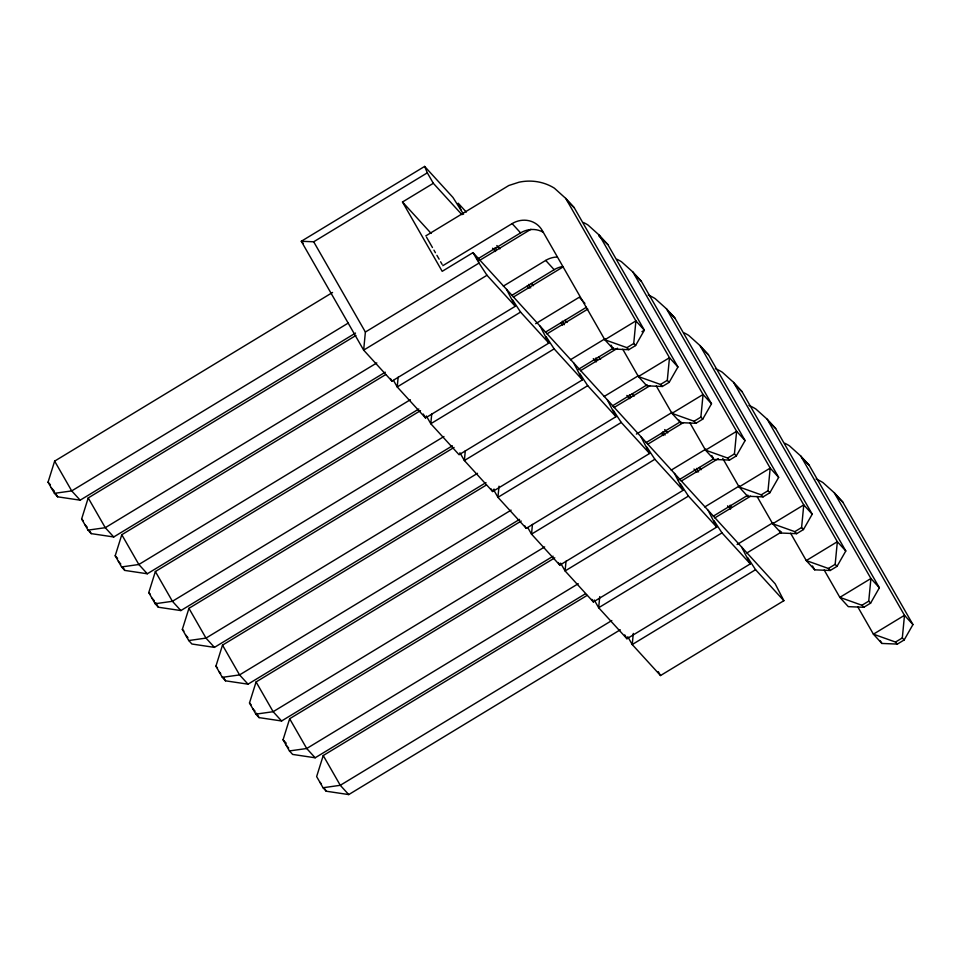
<?xml version="1.0" encoding="UTF-8"?>
<svg xmlns="http://www.w3.org/2000/svg" width="961" height="961" viewBox="0 0 961 961"><rect width="100%" height="100%" fill="white"/><g stroke="black" fill="none" stroke-linecap="round" stroke-linejoin="round"><path stroke-width="1.44" d="M515.276 306.283L486.987 275.278L363.654 350.128L301.298 241.271L313.694 241.788L365.384 332.038L363.654 350.128L391.932 381.133L515.276 306.283L506.591 289.417M398.154 377.192L397.217 386.935L425.507 417.939L548.851 343.089L540.166 326.211M431.729 413.987L430.792 423.729L459.082 454.733L582.426 379.883L573.741 363.018M465.304 450.793L464.367 460.535L492.657 491.539L616.001 416.69L607.316 399.812M499.011 486.194L497.942 497.33L526.232 528.346L649.564 453.484L640.891 436.618M532.454 524.394L531.517 534.136L559.807 565.14L683.139 490.29L674.466 473.413M566.029 561.188L565.092 570.942L593.369 601.946L716.714 527.096L708.041 510.219M599.736 596.601L598.667 607.736L626.944 638.741L750.289 563.891L741.604 547.013M442.841 265.668L512.129 223.613A22.776 21.382 -42.4 0 1 542.22 230.436L604.829 339.762L613.286 349.035L628.782 349.684L635.581 345.552L633.731 343.521L635.906 320.902L565.753 198.422L554.377 188.176A50.465 47.377 -42.4 0 0 519.06 182.194L508.813 185.509L425.783 235.901M633.311 633.407L632.23 644.543L660.519 675.547L783.864 600.697L775.179 583.82L473.028 252.611L442.192 271.326L402.491 202.002L433.327 183.299L461.965 214.687M622.752 349.239L638.404 376.568L646.861 385.841L662.357 386.478L669.156 382.358L667.306 380.328L669.481 357.708L599.328 235.217L587.952 224.982A50.465 47.377 -42.4 0 0 583.435 222.496M656.315 386.034L671.967 413.362L680.436 422.636L695.932 423.284L702.731 419.152L700.881 417.122L703.056 394.503L632.903 272.023L621.527 261.788A50.465 47.377 -42.4 0 0 617.01 259.302M689.89 422.84L705.542 450.168L714.011 459.442L729.507 460.079L736.294 455.958L734.444 453.928L736.619 431.309L666.478 308.817L655.102 298.583A50.465 47.377 -42.4 0 0 648.219 295.051M722.72 458.337L739.117 486.963L747.574 496.236L763.07 496.885L769.869 492.753L768.019 490.723L770.193 468.103L700.052 345.624L688.677 335.389A50.465 47.377 -42.4 0 0 684.16 332.902M757.04 496.441L772.692 523.769L781.149 533.043L796.645 533.679L803.444 529.559L801.594 527.529L803.768 504.909L733.627 382.43L722.24 372.183A50.465 47.377 -42.4 0 0 715.368 368.652M790.615 533.235L806.267 560.575L814.724 569.837L830.22 570.486L837.019 566.353L835.169 564.335L837.343 541.716L767.202 419.224L755.814 408.99A50.465 47.377 -42.4 0 0 748.943 405.446M824.19 570.041L839.842 597.37L848.299 606.643L863.795 607.28L870.594 603.16L868.744 601.13L870.918 578.51L800.765 456.031L789.389 445.784A50.465 47.377 -42.4 0 0 784.885 443.297M857.765 606.835L873.417 634.176L881.874 643.45L897.37 644.086L904.169 639.954L902.319 637.936L904.493 615.316L834.34 492.825L822.964 482.59A50.465 47.377 -42.4 0 0 816.093 479.046M355.534 333.059L80.159 500.176L57.612 496.813L54.441 493.341L48.05 482.17L54.645 461.124L332.578 292.456M385.265 372.195L113.734 536.971L91.187 533.619L88.016 530.136L81.625 518.976L88.22 497.93L355.906 335.473M418.84 408.99L147.309 573.777L124.762 570.414L121.591 566.942L115.2 555.77L121.795 534.724L385.637 374.61M452.415 445.796L180.872 610.571L158.337 607.22L155.165 603.736L148.775 592.577L155.37 571.531L420.498 410.635M485.978 482.59L214.447 647.378L191.912 644.014L188.74 640.543L182.338 629.371L188.945 608.325L454.072 447.43M519.553 519.396L248.022 684.172L225.487 680.82L222.315 677.337L215.913 666.177L222.508 645.131L486.362 485.017M553.128 556.191L281.597 720.978L259.062 717.615L255.878 714.143L249.488 702.971L256.082 681.938L521.21 521.03M585.417 593.778L315.172 757.785L292.624 754.421L289.453 750.937L283.063 739.778L289.657 718.732L554.785 557.836M587.075 595.412L323.232 755.538L316.637 776.572L323.028 787.744L326.199 791.215L348.747 794.579L620.277 629.791M494.062 489.077L492.657 491.539L491.167 488.945M635.581 345.552L644.363 330.176L574.222 207.696L567.026 200.429M669.156 382.358L677.937 366.982L607.784 244.49L598.835 235.974M702.731 419.152L711.512 403.776L641.359 281.297L635.125 274.882M736.294 455.958L745.087 440.582L674.934 318.091L669.649 312.541M769.869 492.753L778.662 477.377L708.509 354.897L701.314 347.63M803.444 529.559L812.225 514.183L742.084 391.692L734.889 384.436M837.019 566.353L845.8 550.977L775.659 428.498L769.413 422.083M870.594 603.16L879.375 587.784L809.234 465.304L802.039 458.037M904.169 639.954L912.95 624.578L842.797 502.098L835.614 494.831M463.562 214.279L452.931 197.425L424.642 166.421L301.298 241.271L303.328 243.481M313.694 241.788L427.333 172.824L424.642 166.421M348.35 323.004L71.703 490.903L54.441 493.341M476.968 259.374L520.598 232.886A22.776 21.382 -42.4 0 1 542.749 231.985M478.518 261.068L530.892 229.283M365.384 332.038L479.022 263.074L486.987 275.278M376.808 362.922L105.266 527.697L88.016 530.136M503.36 286.114L545.704 260.419A22.776 21.382 -42.4 0 1 556.851 257.019M511.817 295.387L554.161 269.693A22.776 21.382 -42.4 0 1 562.413 266.593M513.366 297.093L563.194 266.858M548.851 343.089L520.562 312.085L397.217 386.935L393.505 380.448M410.371 399.716L138.84 564.503L121.591 566.942M535.649 323.701L579.279 297.225L584.925 303.4M545.392 332.194L586.45 307.268M546.941 333.899L587.82 309.094M582.426 379.883L554.137 348.879L430.792 423.729L426.348 415.957M443.946 436.522L172.415 601.298L155.165 603.736M570.51 359.714L605.154 338.692M577.681 369.769L613.611 347.966M641.936 331.653L644.363 330.176L635.906 320.902L604.829 339.762L626.932 347.654L628.782 349.684M580.516 370.694L617.563 348.218M626.932 347.654L633.731 343.521M616.001 416.69L587.712 385.685L464.367 460.535L459.911 452.763M477.521 473.317L205.99 638.104L188.74 640.543M604.085 396.521L638.729 375.499M612.541 405.794L647.185 384.76M614.091 407.5L649.852 385.793M677.937 366.982L669.481 357.708L638.404 376.568L660.507 384.448L667.306 380.328M649.564 453.484L621.287 422.48L497.942 497.33L493.486 489.557M511.096 510.123L239.565 674.91L222.315 677.337M636.374 434.096L672.304 412.293M646.116 442.589L680.76 421.567M647.666 444.294L683.427 422.588M711.512 403.776L703.056 394.503L671.967 413.362L694.082 421.254L700.881 417.122M683.139 490.29L654.861 459.286L531.517 534.136L527.805 527.661M544.671 546.917L273.14 711.705L255.878 714.143M671.222 470.121L705.879 449.099M678.406 480.176L713.05 459.142M681.241 481.101L718.287 458.613M745.087 440.582L736.619 431.309L705.542 450.168L727.657 458.049L734.444 453.928M716.714 527.096L688.424 496.08L565.092 570.942L560.635 563.158M578.246 583.723L306.715 748.511L289.453 750.937M704.797 506.927L739.441 485.894M713.254 516.189L747.91 495.167M714.816 517.895L750.577 496.188M778.662 477.377L770.193 468.103L739.117 486.963L761.22 494.855L768.019 490.723M750.289 563.891L721.999 532.887L598.667 607.736L594.21 599.964M611.821 620.53L340.278 785.305L323.028 787.744M737.087 544.503L773.016 522.7M746.829 552.995L781.485 531.974M812.225 514.183L803.768 504.909L772.692 523.769L794.795 531.649L801.594 527.529M783.864 600.697L755.574 569.693L632.23 644.543L627.785 636.759M845.8 550.977L837.343 541.716L806.267 560.575L828.37 568.456L835.169 564.335M879.375 587.784L870.918 578.51L839.842 597.37L861.945 605.262L868.744 601.13M912.95 624.578L904.493 615.316L873.417 634.176L895.52 642.056L902.319 637.936M565.753 198.422L574.222 207.696M599.328 235.217L607.784 244.49M632.903 272.023L641.359 281.297M666.478 308.817L674.934 318.091M700.052 345.624L708.509 354.897M733.627 382.43L742.084 391.692M767.202 419.224L775.659 428.498M800.765 456.031L809.234 465.304M834.34 492.825L842.797 502.098M660.507 384.448L662.357 386.478M694.082 421.254L695.932 423.284M727.657 458.049L729.507 460.079M761.22 494.855L763.07 496.885M794.795 531.649L796.645 533.679M828.37 568.456L830.22 570.486M861.945 605.262L863.795 607.28M895.52 642.056L897.37 644.086M512.129 223.613L520.598 232.886M545.704 260.419L554.161 269.693M466.301 212.081L458.217 203.215L460.908 209.63M496.837 245.56L499.876 248.875M531.421 283.471L533.451 285.681M564.996 320.265L567.014 322.488M598.571 357.072L600.589 359.282M632.146 393.866L634.164 396.088M664.712 429.567L667.739 432.882M699.296 467.466L701.314 469.689M492.573 248.238L495.54 251.482M527.133 286.126L529.103 288.288M560.707 322.92L562.678 325.082M593.297 358.633L596.252 361.889M626.86 395.439L629.827 398.683M661.42 433.327L663.402 435.489M694.01 469.04L696.977 472.283M727.585 505.846L730.552 509.09M402.491 202.002L431.129 233.391M80.159 500.176L71.703 490.903L54.645 461.124M113.734 536.971L105.266 527.697L88.22 497.93M147.309 573.777L138.84 564.503L121.795 534.724M180.872 610.571L172.415 601.298L155.37 571.531M214.447 647.378L205.99 638.104L188.945 608.325M248.022 684.172L239.565 674.91L222.508 645.131M281.597 720.978L273.14 711.705L256.082 681.938M315.172 757.785L306.715 748.511L289.657 718.732M348.747 794.579L340.278 785.305L323.232 755.538M48.05 482.17L50.428 484.776M81.625 518.976L83.211 520.706M115.2 555.77L117.578 558.377M148.775 592.577L150.36 594.306M182.338 629.371L183.923 631.113M215.913 666.177L217.498 667.907M249.488 702.971L251.073 704.713M283.063 739.778L286.234 743.249M51.245 487.756L54.417 491.227M84.82 524.55L87.199 527.157M118.395 561.356L120.774 563.963M151.97 598.15L154.349 600.757M185.545 634.957L187.924 637.563M219.108 671.751L220.706 673.493M252.683 708.557L255.061 711.164M286.258 745.364L288.636 747.97M319.833 782.158L321.418 783.9M747.61 557.488L755.574 569.693M714.035 520.682L721.999 532.887M680.46 483.888L688.424 496.08M646.885 447.081L654.861 459.286M613.31 410.287L621.287 422.48M579.735 373.481L587.712 385.685M546.16 336.686L554.137 348.879M512.585 299.88L520.562 312.085M880.384 640.843L881.874 643.45M812.489 565.933L814.724 569.837M779.659 530.436L781.149 533.043M711.765 455.538L713.254 458.145M730.156 505.198L731.489 507.528M678.947 420.041L680.436 422.636M696.581 468.391L698.575 471.887M663.006 431.597L665.012 435.081M611.052 345.131L613.286 349.035M629.431 394.791L630.764 397.121M595.868 357.997L597.189 360.315M562.293 321.19L564.287 324.686M528.718 284.396L530.712 287.88M495.143 247.59L496.477 249.92M427.333 172.824L433.327 183.299M473.028 252.611L479.022 263.074M426.528 237.187L432.462 247.542M433.94 250.136L435.429 252.731M436.907 255.314L439.129 259.194M440.618 261.788L442.096 264.371M658.297 671.655L660.519 675.547M624.722 634.861L626.944 638.741M591.892 599.352L593.369 601.946M558.317 562.545L559.807 565.14M524.742 525.751L526.232 528.346M423.284 414.047L425.507 417.939M390.454 378.55L391.932 381.133M324.926 788.981L326.199 791.215M256.503 713.146L259.062 717.615M223.565 677.469L225.487 680.82M155.778 602.751L158.337 607.22M122.84 567.062L124.762 570.414M89.914 531.385L91.187 533.619M55.702 493.461L57.612 496.813"/></g></svg>
